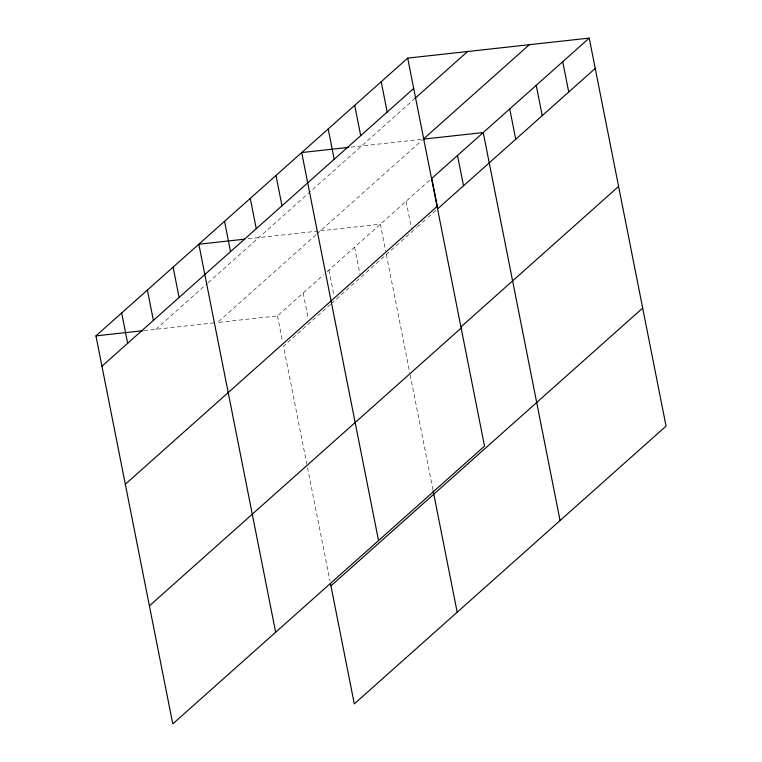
<?xml version="1.0" encoding="UTF-8"?>
<svg xmlns="http://www.w3.org/2000/svg" width="762" height="762" viewBox="0 0 762 762"><rect width="100%" height="100%" fill="white"/><g stroke="black" fill="none" stroke-linecap="round" stroke-linejoin="round"><path stroke-width="0.57" stroke-dasharray="3.81 2.86" d="M155.848 329.289L207.293 283.454M208.178 282.664L413.718 99.517M316.011 234.772L217.57 322.488L277.473 315.878L323.593 274.787M316.897 233.982L422.443 139.941M327.136 271.624L430.901 179.165M330.479 304.314L283.474 346.196L306.848 464.239M331.365 303.524L416.509 227.667M417.395 226.876L427.149 218.18M428.044 217.389L436.026 210.274M351.034 147.114L423.329 139.151M248.155 238.782L318.116 231.077M320.45 230.819L380.352 224.209L385.667 251.031M144.104 330.584L215.236 322.745M406.07 201.292L411.385 228.114M386.353 254.527L409.727 372.57M410.185 374.885L432.892 489.547M354.635 247.126L359.94 273.949M328.917 270.043L333.994 295.704M303.19 292.96L308.277 318.621M277.473 315.878L282.55 341.538M307.534 467.716L330.013 581.216"/><path stroke-width="1.14" d="M407.699 58.112L484.527 446.122L172.774 723.9L95.945 335.89L407.699 58.112L589.226 38.1L666.055 426.11L354.301 703.888L330.47 583.54M101.946 366.208L413.699 88.43M414.604 98.727L467.601 51.511M529.323 44.701L423.329 139.151L483.232 132.55L560.06 520.551M589.226 38.1L431.797 178.384L437.798 208.693L595.236 68.418M125.32 484.251L437.074 206.464M461.172 326.736L618.601 186.452M149.4 605.866L461.153 328.079M330.927 585.854L642.68 308.067M348.682 147.38L301.704 152.552L378.533 540.563M244.631 239.173L198.825 244.221L275.654 632.231M95.945 335.89L142.932 330.708M562.727 61.712L568.728 92.031M536.229 85.325L542.23 115.643M509.73 108.937L515.731 139.255M457.514 155.467L463.515 185.776M381.2 81.724L387.201 112.043M433.121 490.709L457.181 612.219M354.701 105.337L360.702 135.646M328.203 128.94L334.204 159.258M275.977 175.47L281.988 205.788M250.26 198.387L256.261 228.705M224.542 221.304L230.543 251.622M173.098 267.138L179.108 297.456M147.38 290.055L153.381 320.373M121.663 312.972L127.664 343.291"/></g></svg>
